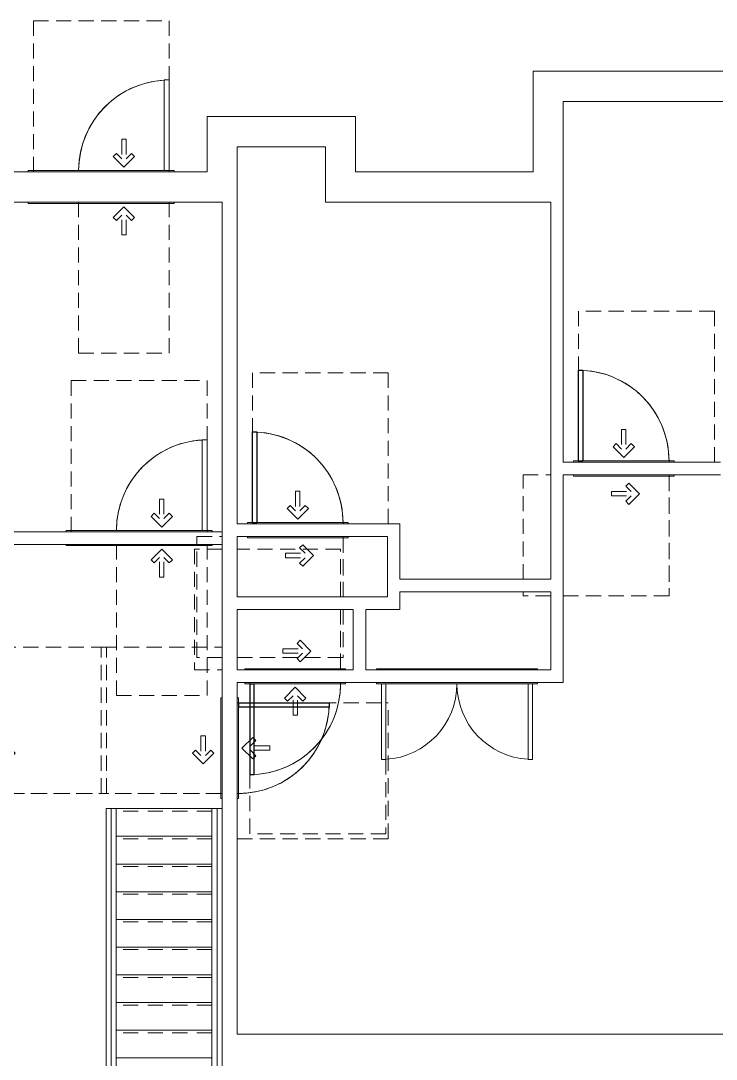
# Model space of a CAD drawing. Header units: inches. Extents: x -121 to 1419, y -1352 to 84.
# Drawn here: x 438.2 to 714.4, y -702.6 to -290.4 of the extents above; entities that cross this region are included whole.
import ezdxf

# ---------------------------------------------------------------- set-up
doc = ezdxf.new("R2010")
doc.units = ezdxf.units.IN
doc.header["$MEASUREMENT"] = 0
doc.linetypes.add('ADA Clearance', pattern=[9, 6, -3])
doc.linetypes.add('Overhead', pattern=[9.75, 6, -3.75])
for name, color, linetype, lineweight in [('A-DOOR', 31, 'Continuous', 15), ('A-DOOR-FRAM', 31, 'Continuous', 9), ('A-FLOR-HRAL', 11, 'Continuous', 9), ('A-WALL', 113, 'Continuous', 15), ('I-WALL', 2, 'Continuous', 15), ('S-STRS', 31, 'Continuous', 9)]:
    doc.layers.add(name, color=color, linetype=linetype, lineweight=lineweight)

# ---------------------------------------------------------------- blocks, each defined once
blk = doc.blocks.new('Door-Single_CE_ - HM Door-2_ HM Frame-V5-ROOF')
at = {"layer": 'A-DOOR', "linetype": 'ADA Clearance', "lineweight": 9}
for p, q in [((-18, 50.5), (24, 50.5)), ((-18, 3), (-18, 50.5)), ((29, 50.5), (40, 50.5)), ((40, 50.5), (40, 49)), ((40, 44), (40, 2.5)), ((-2.02, 14.28), (-6.26, 10.04)), ((-0.78, 13.04), (-2.91, 10.91)), ((-0.78, 13.04), (-2.02, 14.28)), ((-2.02, 5.79), (-6.26, 10.04)), ((4.84, 10.91), (-2.91, 10.91)), ((4.84, 9.16), (-2.91, 9.16)), ((-0.78, 7.03), (-2.91, 9.16)), ((4.84, 10.91), (4.84, 9.16)), ((-0.78, 7.03), (-2.02, 5.79)), ((40, 2.5), (29, 2.5)), ((-36, -2.5), (-36, -62.5)), ((18, -62.5), (18, -3)), ((-4.26, -8.62), (-0.02, -4.37)), ((-3.02, -9.85), (-0.89, -7.72)), ((-0.89, -15.47), (-0.89, -7.72)), ((4.22, -8.62), (-0.02, -4.37)), ((0.86, -15.47), (0.86, -7.72)), ((2.99, -9.85), (0.86, -7.72)), ((-3.02, -9.85), (-4.26, -8.62)), ((2.99, -9.85), (4.22, -8.62)), ((0.86, -15.47), (-0.89, -15.47)), ((-36, -62.5), (18, -62.5))]:
    blk.add_line(p, q, dxfattribs=at)
at = {"layer": 'A-DOOR'}
for p, q in [((16.25, -39), (16.25, -3)), ((18, -3), (18, -39)), ((18, -39), (16.25, -39))]:
    blk.add_line(p, q, dxfattribs=at)
at = {"layer": 'A-DOOR', "lineweight": 25}
for p, q in [((16.25, -39), (16.25, -3)), ((18, -3), (18, -39)), ((18, -39), (16.25, -39))]:
    blk.add_line(p, q, dxfattribs=at)
at = {"layer": 'A-DOOR', "lineweight": 9}
blk.add_arc((18, -3), 36, 180.0012, 270, dxfattribs=at)
blk.add_arc((18, -3), 36, 180.0012, 270, dxfattribs=at)
blk.add_arc((18, -3), 36, 180.0012, 270, dxfattribs=at)
blk.add_arc((18, -3), 36, 180.0012, 270, dxfattribs=at)
blk = doc.blocks.new('Door-Single_CE_ - HM Door-2_ HM Frame-V6-ROOF')
at = {"layer": 'A-DOOR', "linetype": 'ADA Clearance', "lineweight": 9}
for p, q in [((-18, 50.5), (24, 50.5)), ((-18, 31.5), (-18, 50.5)), ((30, 50.5), (40, 50.5)), ((40, 50.5), (40, 6.15)), ((-18, 3), (-18, 26.5)), ((-2.02, 14.28), (-6.26, 10.04)), ((-0.78, 13.04), (-2.91, 10.91)), ((-0.78, 13.04), (-2.02, 14.28)), ((-2.02, 5.79), (-6.26, 10.04)), ((4.84, 10.91), (-2.91, 10.91)), ((4.84, 9.16), (-2.91, 9.16)), ((-0.78, 7.03), (-2.91, 9.16)), ((4.84, 10.91), (4.84, 9.16)), ((-0.78, 7.03), (-2.02, 5.79)), ((-36, -2.5), (-36, -62.5)), ((18, -62.5), (18, -3)), ((-4.26, -8.62), (-0.02, -4.37)), ((-3.02, -9.85), (-0.89, -7.72)), ((-0.89, -15.47), (-0.89, -7.72)), ((4.22, -8.62), (-0.02, -4.37)), ((0.86, -15.47), (0.86, -7.72)), ((2.99, -9.85), (0.86, -7.72)), ((-3.02, -9.85), (-4.26, -8.62)), ((2.99, -9.85), (4.22, -8.62)), ((0.86, -15.47), (-0.89, -15.47)), ((-36, -62.5), (18, -62.5))]:
    blk.add_line(p, q, dxfattribs=at)
at = {"layer": 'A-DOOR'}
for p, q in [((16.25, -39), (16.25, -3)), ((18, -3), (18, -39)), ((18, -39), (16.25, -39))]:
    blk.add_line(p, q, dxfattribs=at)
at = {"layer": 'A-DOOR', "lineweight": 25}
for p, q in [((16.25, -39), (16.25, -3)), ((18, -3), (18, -39)), ((18, -39), (16.25, -39))]:
    blk.add_line(p, q, dxfattribs=at)
at = {"layer": 'A-DOOR', "lineweight": 9}
blk.add_arc((18, -3), 36, 180.0012, 270, dxfattribs=at)
blk.add_arc((18, -3), 36, 180.0012, 270, dxfattribs=at)
blk.add_arc((18, -3), 36, 180.0012, 270, dxfattribs=at)
blk.add_arc((18, -3), 36, 180.0012, 270, dxfattribs=at)
blk = doc.blocks.new('Door-Single_CE_ - HM Door-2_ HM Frame-V7-ROOF')
at = {"layer": 'A-DOOR', "linetype": 'ADA Clearance', "lineweight": 9}
for p, q in [((-36, 62.5), (18, 62.5)), ((-36, 33), (-36, 62.5)), ((18, 62.5), (18, 3)), ((-0.89, 15.47), (-0.89, 7.72)), ((0.86, 15.47), (-0.89, 15.47)), ((0.86, 15.47), (0.86, 7.72)), ((-3.02, 9.85), (-4.26, 8.62)), ((-4.26, 8.62), (-0.02, 4.37)), ((-3.02, 9.85), (-0.89, 7.72)), ((4.22, 8.62), (-0.02, 4.37)), ((2.99, 9.85), (0.86, 7.72)), ((2.99, 9.85), (4.22, 8.62)), ((-18, -3), (-18, -26.5)), ((40, -2.5), (29, -2.5)), ((40, -50.5), (40, -2.5)), ((-2.02, -5.79), (-6.26, -10.04)), ((-0.78, -7.03), (-2.91, -9.16)), ((-0.78, -7.03), (-2.02, -5.79)), ((-2.02, -14.28), (-6.26, -10.04)), ((4.84, -9.16), (-2.91, -9.16)), ((4.84, -10.91), (-2.91, -10.91)), ((-0.78, -13.04), (-2.91, -10.91)), ((4.84, -10.91), (4.84, -9.16)), ((-0.78, -13.04), (-2.02, -14.28)), ((-18, -31.5), (-18, -50.5)), ((-18, -50.5), (23, -50.5)), ((29, -50.5), (40, -50.5))]:
    blk.add_line(p, q, dxfattribs=at)
at = {"layer": 'A-DOOR'}
for p, q in [((18, 39), (16.25, 39)), ((16.25, 39), (16.25, 3)), ((18, 3), (18, 39))]:
    blk.add_line(p, q, dxfattribs=at)
at = {"layer": 'A-DOOR', "lineweight": 25}
for p, q in [((18, 39), (16.25, 39)), ((16.25, 39), (16.25, 3)), ((18, 3), (18, 39))]:
    blk.add_line(p, q, dxfattribs=at)
at = {"layer": 'A-DOOR', "lineweight": 9}
blk.add_arc((18, 3), 36, 90, 179.9988, dxfattribs=at)
blk.add_arc((18, 3), 36, 90, 179.9988, dxfattribs=at)
blk.add_arc((18, 3), 36, 90, 179.9988, dxfattribs=at)
blk.add_arc((18, 3), 36, 90, 179.9988, dxfattribs=at)
blk = doc.blocks.new('Door-Double_CE_ - WD Door-2_ HM Frame-5140198-ROOF')
at = {"layer": 'A-DOOR', "lineweight": 9}
for centre, start, end in [((-30, 3), 0.0014, 86.6602), ((30, 3), 93.3538, 179.9986)]:
    blk.add_arc(centre, 30, start, end, dxfattribs=at)
blk = doc.blocks.new('Door-Single_CE_ - HM Door-2_ HM Frame-V8-ROOF')
at = {"layer": 'A-DOOR', "linetype": 'ADA Clearance', "lineweight": 9}
for p, q in [((-18, 51), (40, 51)), ((-18, 3.5), (-18, 51)), ((40, 51), (40, 3)), ((-2.02, 14.78), (-6.26, 10.54)), ((-0.78, 13.54), (-2.91, 11.41)), ((-0.78, 13.54), (-2.02, 14.78)), ((-2.02, 6.29), (-6.26, 10.54)), ((4.84, 11.41), (-2.91, 11.41)), ((4.84, 9.66), (-2.91, 9.66)), ((-0.78, 7.53), (-2.91, 9.66)), ((4.84, 11.41), (4.84, 9.66)), ((-0.78, 7.53), (-2.02, 6.29)), ((-36, -3), (-36, -63)), ((18, -60.25), (18, -3.5)), ((-4.26, -9.12), (-0.02, -4.87)), ((-3.02, -10.35), (-0.89, -8.22)), ((-0.89, -15.97), (-0.89, -8.22)), ((4.22, -9.12), (-0.02, -4.87)), ((0.86, -15.97), (0.86, -8.22)), ((2.99, -10.35), (0.86, -8.22)), ((-3.02, -10.35), (-4.26, -9.12)), ((2.99, -10.35), (4.22, -9.12)), ((0.86, -15.97), (-0.89, -15.97)), ((-36, -63), (18, -63)), ((18, -63), (18, -62))]:
    blk.add_line(p, q, dxfattribs=at)
at = {"layer": 'A-DOOR'}
for p, q in [((16.25, -39.5), (16.25, -3.5)), ((18, -3.5), (18, -39.5)), ((18, -39.5), (16.25, -39.5))]:
    blk.add_line(p, q, dxfattribs=at)
at = {"layer": 'A-DOOR', "lineweight": 25}
for p, q in [((16.25, -39.5), (16.25, -3.5)), ((18, -3.5), (18, -39.5)), ((18, -39.5), (16.25, -39.5))]:
    blk.add_line(p, q, dxfattribs=at)
at = {"layer": 'A-DOOR', "lineweight": 9}
blk.add_arc((18, -3.5), 36, 180.0012, 270, dxfattribs=at)
blk.add_arc((18, -3.5), 36, 180.0012, 270, dxfattribs=at)
blk.add_arc((18, -3.5), 36, 180.0012, 270, dxfattribs=at)
blk.add_arc((18, -3.5), 36, 180.0012, 270, dxfattribs=at)
blk = doc.blocks.new('Door-Single_CE_ - HM Door-2_ HM Frame-V22-ROOF')
at = {"layer": 'A-DOOR', "linetype": 'ADA Clearance', "lineweight": 9}
for p, q in [((-36, 63), (18, 63)), ((-36, 3), (-36, 63)), ((18, 63), (18, 62)), ((18, 60.25), (18, 3.5)), ((-0.89, 15.97), (-0.89, 8.22)), ((0.86, 15.97), (-0.89, 15.97)), ((0.86, 15.97), (0.86, 8.22)), ((-3.02, 10.35), (-4.26, 9.12)), ((-4.26, 9.12), (-0.02, 4.87)), ((-3.02, 10.35), (-0.89, 8.22)), ((4.22, 9.12), (-0.02, 4.87)), ((2.99, 10.35), (0.86, 8.22)), ((2.99, 10.35), (4.22, 9.12)), ((-18, -3.5), (-18, -51)), ((40, -51), (40, -3)), ((-2.02, -6.29), (-6.26, -10.54)), ((-0.78, -7.53), (-2.91, -9.66)), ((-0.78, -7.53), (-2.02, -6.29)), ((-2.02, -14.78), (-6.26, -10.54)), ((4.84, -9.66), (-2.91, -9.66)), ((4.84, -11.41), (-2.91, -11.41)), ((-0.78, -13.54), (-2.91, -11.41)), ((4.84, -11.41), (4.84, -9.66)), ((-0.78, -13.54), (-2.02, -14.78)), ((-18, -51), (40, -51))]:
    blk.add_line(p, q, dxfattribs=at)
at = {"layer": 'A-DOOR'}
for p, q in [((18, 39.5), (16.25, 39.5)), ((16.25, 39.5), (16.25, 3.5)), ((18, 3.5), (18, 39.5))]:
    blk.add_line(p, q, dxfattribs=at)
at = {"layer": 'A-DOOR', "lineweight": 25}
for p, q in [((18, 39.5), (16.25, 39.5)), ((16.25, 39.5), (16.25, 3.5)), ((18, 3.5), (18, 39.5))]:
    blk.add_line(p, q, dxfattribs=at)
at = {"layer": 'A-DOOR', "lineweight": 9}
blk.add_arc((18, 3.5), 36, 90, 179.9988, dxfattribs=at)
blk.add_arc((18, 3.5), 36, 90, 179.9988, dxfattribs=at)
blk.add_arc((18, 3.5), 36, 90, 179.9988, dxfattribs=at)
blk.add_arc((18, 3.5), 36, 90, 179.9988, dxfattribs=at)
blk = doc.blocks.new('Door-Single-Sidelite_CE_ - WD Door-2_ HM Frame-Sidelite-V28-ROOF')
at = {"layer": 'A-DOOR', "linetype": 'ADA Clearance', "lineweight": 9}
for p, q in [((-36, 62.5), (18, 62.5)), ((-36, 2.5), (-36, 62.5)), ((18, 62.5), (18, 39)), ((-0.89, 15.47), (-0.89, 7.72)), ((0.86, 15.47), (-0.89, 15.47)), ((0.86, 15.47), (0.86, 7.72)), ((-3.02, 9.85), (-4.26, 8.62)), ((-4.26, 8.62), (-0.02, 4.37)), ((-3.02, 9.85), (-0.89, 7.72)), ((4.22, 8.62), (-0.02, 4.37)), ((2.99, 9.85), (0.86, 7.72)), ((2.99, 9.85), (4.22, 8.62)), ((18, 3), (18, 2.5)), ((-18, -2.5), (-18, -62.5)), ((18, -62.5), (18, -2.5)), ((-4.24, -8.62), (0, -4.37)), ((-3.01, -9.85), (-0.88, -7.72)), ((-0.88, -15.47), (-0.88, -7.72)), ((4.24, -8.62), (0, -4.37)), ((0.87, -15.47), (0.87, -7.72)), ((3.01, -9.85), (0.87, -7.72)), ((-3.01, -9.85), (-4.24, -8.62)), ((3.01, -9.85), (4.24, -8.62)), ((0.87, -15.47), (-0.88, -15.47)), ((-18, -62.5), (18, -62.5))]:
    blk.add_line(p, q, dxfattribs=at)
at = {"layer": 'A-DOOR'}
for p, q in [((18, 39), (16, 39)), ((16, 39), (16, 3)), ((18, 3), (18, 39)), ((16, 3), (18, 3))]:
    blk.add_line(p, q, dxfattribs=at)
at = {"layer": 'A-DOOR', "lineweight": 9}
for start, end in [(90, 179.5), (93.1923, 179.9988)]:
    blk.add_arc((18, 3), 36, start, end, dxfattribs=at)
at = {"layer": 'A-DOOR-FRAM'}
for p, q in [((-38, 3), (16, 3)), ((-38, 2.5), (-38, 3)), ((18, 3), (20, 3)), ((20, 3), (20, 2.5)), ((-38, -3), (-38, -2.5)), ((20, -3), (-38, -3)), ((20, -2.5), (20, -3))]:
    blk.add_line(p, q, dxfattribs=at)
blk = doc.blocks.new('Door-Single-Sidelite_CE_ - WD Door-2_ HM Frame-Sidelite-5141976-ROOF')
at = {"layer": 'A-DOOR', "linetype": 'ADA Clearance', "lineweight": 9}
for p, q in [((-36, 66), (18, 66)), ((-36, 6), (-36, 66)), ((18, 66), (18, 42.5)), ((-0.89, 18.97), (-0.89, 11.22)), ((0.86, 18.97), (-0.89, 18.97)), ((0.86, 18.97), (0.86, 11.22)), ((-3.02, 13.35), (-4.26, 12.12)), ((-3.02, 13.35), (-0.89, 11.22)), ((2.99, 13.35), (0.86, 11.22)), ((2.99, 13.35), (4.22, 12.12)), ((-4.26, 12.12), (-0.02, 7.87)), ((4.22, 12.12), (-0.02, 7.87)), ((18, 6.5), (18, 6)), ((-18, -6), (-18, -66)), ((-4.24, -12.12), (0, -7.87)), ((4.24, -12.12), (0, -7.87)), ((18, -66), (18, -6)), ((-3.01, -13.35), (-4.24, -12.12)), ((-3.01, -13.35), (-0.88, -11.22)), ((-0.88, -18.97), (-0.88, -11.22)), ((0.87, -18.97), (0.87, -11.22)), ((3.01, -13.35), (0.87, -11.22)), ((3.01, -13.35), (4.24, -12.12)), ((0.87, -18.97), (-0.88, -18.97)), ((-18, -66), (18, -66))]:
    blk.add_line(p, q, dxfattribs=at)
at = {"layer": 'A-DOOR'}
for p, q in [((18, 42.5), (16, 42.5)), ((16, 42.5), (16, 6.5)), ((18, 6.5), (18, 42.5)), ((16, 6.5), (18, 6.5))]:
    blk.add_line(p, q, dxfattribs=at)
at = {"layer": 'A-DOOR', "lineweight": 9}
for start, end in [(90, 179.5), (93.1923, 179.9988)]:
    blk.add_arc((18, 6.5), 36, start, end, dxfattribs=at)
at = {"layer": 'A-DOOR-FRAM'}
for p, q in [((-38, 6.5), (16, 6.5)), ((-38, 6), (-38, 6.5)), ((18, 6.5), (20, 6.5)), ((20, 6.5), (20, 6)), ((-38, -6.5), (-38, -6)), ((20, -6.5), (-38, -6.5)), ((20, -6), (20, -6.5))]:
    blk.add_line(p, q, dxfattribs=at)
blk = doc.blocks.new('Door-Single_CE_ - HM Door-2_ HM Frame-V29-ROOF')
at = {"layer": 'A-DOOR', "linetype": 'ADA Clearance', "lineweight": 9}
for p, q in [((-18, 50.5), (24, 50.5)), ((-18, 31.5), (-18, 50.5)), ((30, 50.5), (40, 50.5)), ((40, 50.5), (40, 2.5)), ((-18, 3), (-18, 26.5)), ((-2.02, 14.28), (-6.26, 10.04)), ((-0.78, 13.04), (-2.91, 10.91)), ((-0.78, 13.04), (-2.02, 14.28)), ((-2.02, 5.79), (-6.26, 10.04)), ((4.84, 10.91), (-2.91, 10.91)), ((4.84, 9.16), (-2.91, 9.16)), ((-0.78, 7.03), (-2.91, 9.16)), ((4.84, 10.91), (4.84, 9.16)), ((-0.78, 7.03), (-2.02, 5.79)), ((40, 2.5), (30, 2.5)), ((-36, -2.5), (-36, -62.5)), ((18, -62.5), (18, -3)), ((-4.26, -8.62), (-0.02, -4.37)), ((-3.02, -9.85), (-0.89, -7.72)), ((-0.89, -15.47), (-0.89, -7.72)), ((4.22, -8.62), (-0.02, -4.37)), ((0.86, -15.47), (0.86, -7.72)), ((2.99, -9.85), (0.86, -7.72)), ((-3.02, -9.85), (-4.26, -8.62)), ((2.99, -9.85), (4.22, -8.62)), ((0.86, -15.47), (-0.89, -15.47)), ((-36, -62.5), (18, -62.5))]:
    blk.add_line(p, q, dxfattribs=at)
at = {"layer": 'A-DOOR'}
for p, q in [((16.25, -39), (16.25, -3)), ((18, -3), (18, -39)), ((18, -39), (16.25, -39))]:
    blk.add_line(p, q, dxfattribs=at)
at = {"layer": 'A-DOOR', "lineweight": 25}
for p, q in [((16.25, -39), (16.25, -3)), ((18, -3), (18, -39)), ((18, -39), (16.25, -39))]:
    blk.add_line(p, q, dxfattribs=at)
at = {"layer": 'A-DOOR', "lineweight": 9}
blk.add_arc((18, -3), 36, 180.0012, 270, dxfattribs=at)
blk.add_arc((18, -3), 36, 180.0012, 270, dxfattribs=at)
blk.add_arc((18, -3), 36, 180.0012, 270, dxfattribs=at)
blk.add_arc((18, -3), 36, 180.0012, 270, dxfattribs=at)
blk = doc.blocks.new('Door-Single_CE_ - HM Door-2_ HM Frame-V44-ROOF')
at = {"layer": 'A-DOOR', "linetype": 'ADA Clearance', "lineweight": 9}
for p, q in [((-18, 50.5), (24, 50.5)), ((-18, 2.5), (-18, 50.5)), ((29, 50.5), (40, 50.5)), ((40, 50.5), (40, 49)), ((40, 44), (40, 2.5)), ((-2.02, 14.28), (-6.26, 10.04)), ((-0.78, 13.04), (-2.91, 10.91)), ((-0.78, 13.04), (-2.02, 14.28)), ((-2.02, 5.79), (-6.26, 10.04)), ((4.84, 10.91), (-2.91, 10.91)), ((4.84, 9.16), (-2.91, 9.16)), ((-0.78, 7.03), (-2.91, 9.16)), ((4.84, 10.91), (4.84, 9.16)), ((-0.78, 7.03), (-2.02, 5.79)), ((40, 2.5), (29, 2.5)), ((-36, -2.5), (-36, -62.5)), ((18, -62.5), (18, -2.5)), ((-4.26, -8.62), (-0.02, -4.37)), ((-3.02, -9.85), (-0.89, -7.72)), ((-0.89, -15.47), (-0.89, -7.72)), ((4.22, -8.62), (-0.02, -4.37)), ((0.86, -15.47), (0.86, -7.72)), ((2.99, -9.85), (0.86, -7.72)), ((-3.02, -9.85), (-4.26, -8.62)), ((2.99, -9.85), (4.22, -8.62)), ((0.86, -15.47), (-0.89, -15.47)), ((-36, -62.5), (18, -62.5))]:
    blk.add_line(p, q, dxfattribs=at)
at = {"layer": 'A-DOOR'}
for p, q in [((16.25, -39), (16.25, -3)), ((16.25, -3), (18, -3)), ((18, -3), (18, -39)), ((18, -39), (16.25, -39))]:
    blk.add_line(p, q, dxfattribs=at)
at = {"layer": 'A-DOOR', "lineweight": 25}
for p, q in [((16.25, -39), (16.25, -3)), ((18, -3), (16.25, -3)), ((18, -3), (18, -39)), ((18, -39), (16.25, -39))]:
    blk.add_line(p, q, dxfattribs=at)
at = {"layer": 'A-DOOR', "lineweight": 9}
for start in [179.5, 179.5, 179.5, 180.0012]:
    blk.add_arc((18, -3), 36, start, 270, dxfattribs=at)
at = {"layer": 'A-DOOR-FRAM'}
for p, q in [((-20, 3), (20, 3)), ((-20, 2.5), (-20, 3)), ((20, 3), (20, 2.5)), ((-20, -3), (-20, -2.5)), ((20, -3), (-20, -3)), ((20, -2.5), (20, -3))]:
    blk.add_line(p, q, dxfattribs=at)
blk = doc.blocks.new('Door-Single_CE_ - HM Door-2_ HM Frame-V45-ROOF')
at = {"layer": 'A-DOOR', "linetype": 'ADA Clearance', "lineweight": 9}
for p, q in [((-18, 50.5), (24, 50.5)), ((-18, 31.5), (-18, 50.5)), ((30, 50.5), (40, 50.5)), ((40, 50.5), (40, 2.5)), ((-18, 2.5), (-18, 26.5)), ((-2.02, 14.28), (-6.26, 10.04)), ((-0.78, 13.04), (-2.91, 10.91)), ((-0.78, 13.04), (-2.02, 14.28)), ((-2.02, 5.79), (-6.26, 10.04)), ((4.84, 10.91), (-2.91, 10.91)), ((4.84, 9.16), (-2.91, 9.16)), ((-0.78, 7.03), (-2.91, 9.16)), ((4.84, 10.91), (4.84, 9.16)), ((-0.78, 7.03), (-2.02, 5.79)), ((40, 2.5), (30, 2.5)), ((-36, -2.5), (-36, -62.5)), ((18, -62.5), (18, -2.5)), ((-4.26, -8.62), (-0.02, -4.37)), ((-3.02, -9.85), (-0.89, -7.72)), ((-0.89, -15.47), (-0.89, -7.72)), ((4.22, -8.62), (-0.02, -4.37)), ((0.86, -15.47), (0.86, -7.72)), ((2.99, -9.85), (0.86, -7.72)), ((-3.02, -9.85), (-4.26, -8.62)), ((2.99, -9.85), (4.22, -8.62)), ((0.86, -15.47), (-0.89, -15.47)), ((-36, -62.5), (18, -62.5))]:
    blk.add_line(p, q, dxfattribs=at)
at = {"layer": 'A-DOOR'}
for p, q in [((16.25, -39), (16.25, -3)), ((16.25, -3), (18, -3)), ((18, -3), (18, -39)), ((18, -39), (16.25, -39))]:
    blk.add_line(p, q, dxfattribs=at)
at = {"layer": 'A-DOOR', "lineweight": 25}
for p, q in [((16.25, -39), (16.25, -3)), ((18, -3), (16.25, -3)), ((18, -3), (18, -39)), ((18, -39), (16.25, -39))]:
    blk.add_line(p, q, dxfattribs=at)
at = {"layer": 'A-DOOR', "lineweight": 9}
for start in [179.5, 179.5, 179.5, 180.0012]:
    blk.add_arc((18, -3), 36, start, 270, dxfattribs=at)
at = {"layer": 'A-DOOR-FRAM'}
for p, q in [((-20, 3), (20, 3)), ((-20, 2.5), (-20, 3)), ((20, 3), (20, 2.5)), ((-20, -3), (-20, -2.5)), ((20, -3), (-20, -3)), ((20, -2.5), (20, -3))]:
    blk.add_line(p, q, dxfattribs=at)
blk = doc.blocks.new('Door-Single_CE_ - HM Door-2_ HM Frame-V46-ROOF')
at = {"layer": 'A-DOOR', "linetype": 'ADA Clearance', "lineweight": 9}
for p, q in [((-36, 62.5), (18, 62.5)), ((-36, 33), (-36, 62.5)), ((18, 62.5), (18, 2.5)), ((-0.89, 15.47), (-0.89, 7.72)), ((0.86, 15.47), (-0.89, 15.47)), ((0.86, 15.47), (0.86, 7.72)), ((-3.02, 9.85), (-4.26, 8.62)), ((-4.26, 8.62), (-0.02, 4.37)), ((-3.02, 9.85), (-0.89, 7.72)), ((4.22, 8.62), (-0.02, 4.37)), ((2.99, 9.85), (0.86, 7.72)), ((2.99, 9.85), (4.22, 8.62)), ((-18, -2.5), (-18, -26.5)), ((40, -2.5), (29, -2.5)), ((40, -50.5), (40, -2.5)), ((-2.02, -5.79), (-6.26, -10.04)), ((-0.78, -7.03), (-2.91, -9.16)), ((-0.78, -7.03), (-2.02, -5.79)), ((-2.02, -14.28), (-6.26, -10.04)), ((4.84, -9.16), (-2.91, -9.16)), ((4.84, -10.91), (-2.91, -10.91)), ((-0.78, -13.04), (-2.91, -10.91)), ((4.84, -10.91), (4.84, -9.16)), ((-0.78, -13.04), (-2.02, -14.28)), ((-18, -31.5), (-18, -50.5)), ((-18, -50.5), (23, -50.5)), ((29, -50.5), (40, -50.5))]:
    blk.add_line(p, q, dxfattribs=at)
at = {"layer": 'A-DOOR'}
for p, q in [((18, 39), (16.25, 39)), ((16.25, 39), (16.25, 3)), ((18, 3), (18, 39)), ((16.25, 3), (18, 3))]:
    blk.add_line(p, q, dxfattribs=at)
at = {"layer": 'A-DOOR', "lineweight": 25}
for p, q in [((18, 39), (16.25, 39)), ((16.25, 39), (16.25, 3)), ((18, 3), (18, 39)), ((18, 3), (16.25, 3))]:
    blk.add_line(p, q, dxfattribs=at)
at = {"layer": 'A-DOOR', "lineweight": 9}
for end in [179.9988, 180.5, 180.5, 180.5]:
    blk.add_arc((18, 3), 36, 90, end, dxfattribs=at)
at = {"layer": 'A-DOOR-FRAM'}
for p, q in [((-20, 3), (20, 3)), ((-20, 2.5), (-20, 3)), ((20, 3), (20, 2.5)), ((-20, -3), (-20, -2.5)), ((20, -3), (-20, -3)), ((20, -2.5), (20, -3))]:
    blk.add_line(p, q, dxfattribs=at)
blk = doc.blocks.new('Door-Double_CE_ - WD Door-2_ HM Frame-V47-ROOF')
at = {"layer": 'A-DOOR'}
for p, q in [((-28.25, 33), (-30, 33)), ((-30, 33), (-30, 3)), ((-28.25, 3), (-28.25, 33)), ((30, 33), (28.25, 33)), ((28.25, 33), (28.25, 3)), ((30, 3), (30, 33)), ((-30, 3), (-28.25, 3)), ((28.25, 3), (30, 3))]:
    blk.add_line(p, q, dxfattribs=at)
at = {"layer": 'A-DOOR', "lineweight": 9}
for centre, start, end in [((-30, 3), 0.0014, 86.6602), ((30, 3), 93.3538, 179.9986)]:
    blk.add_arc(centre, 30, start, end, dxfattribs=at)
at = {"layer": 'A-DOOR-FRAM'}
for p, q in [((-32, 3), (-30, 3)), ((-32, 2.5), (-32, 3)), ((-28.25, 3), (28.25, 3)), ((30, 3), (32, 3)), ((32, 3), (32, 2.5)), ((-32, -3), (-32, -2.5)), ((32, -3), (-32, -3)), ((32, -2.5), (32, -3))]:
    blk.add_line(p, q, dxfattribs=at)
blk = doc.blocks.new('Door-Single_CE_ - HM Door-2_ HM Frame-V48-ROOF')
at = {"layer": 'A-DOOR', "linetype": 'ADA Clearance', "lineweight": 9}
for p, q in [((-18, 51), (40, 51)), ((-18, 3), (-18, 51)), ((40, 51), (40, 3)), ((-2.02, 14.78), (-6.26, 10.54)), ((-0.78, 13.54), (-2.91, 11.41)), ((-0.78, 13.54), (-2.02, 14.78)), ((-2.02, 6.29), (-6.26, 10.54)), ((4.84, 11.41), (-2.91, 11.41)), ((4.84, 9.66), (-2.91, 9.66)), ((-0.78, 7.53), (-2.91, 9.66)), ((4.84, 11.41), (4.84, 9.66)), ((-0.78, 7.53), (-2.02, 6.29)), ((-36, -3), (-36, -63)), ((18, -60.25), (18, -3)), ((-4.26, -9.12), (-0.02, -4.87)), ((-3.02, -10.35), (-0.89, -8.22)), ((-0.89, -15.97), (-0.89, -8.22)), ((4.22, -9.12), (-0.02, -4.87)), ((0.86, -15.97), (0.86, -8.22)), ((2.99, -10.35), (0.86, -8.22)), ((-3.02, -10.35), (-4.26, -9.12)), ((2.99, -10.35), (4.22, -9.12)), ((0.86, -15.97), (-0.89, -15.97)), ((-36, -63), (18, -63)), ((18, -63), (18, -62))]:
    blk.add_line(p, q, dxfattribs=at)
at = {"layer": 'A-DOOR'}
for p, q in [((16.25, -39.5), (16.25, -3.5)), ((16.25, -3.5), (18, -3.5)), ((18, -3.5), (18, -39.5)), ((18, -39.5), (16.25, -39.5))]:
    blk.add_line(p, q, dxfattribs=at)
at = {"layer": 'A-DOOR', "lineweight": 25}
for p, q in [((16.25, -39.5), (16.25, -3.5)), ((18, -3.5), (16.25, -3.5)), ((18, -3.5), (18, -39.5)), ((18, -39.5), (16.25, -39.5))]:
    blk.add_line(p, q, dxfattribs=at)
at = {"layer": 'A-DOOR', "lineweight": 9}
for start in [179.5, 179.5, 179.5, 180.0012]:
    blk.add_arc((18, -3.5), 36, start, 270, dxfattribs=at)
at = {"layer": 'A-DOOR-FRAM'}
for p, q in [((-20, 3.5), (20, 3.5)), ((-20, 3), (-20, 3.5)), ((20, 3.5), (20, 3)), ((-20, -3.5), (-20, -3)), ((20, -3.5), (-20, -3.5)), ((20, -3), (20, -3.5))]:
    blk.add_line(p, q, dxfattribs=at)
blk = doc.blocks.new('Door-Single_CE_ - HM Door-2_ HM Frame-V63-ROOF')
at = {"layer": 'A-DOOR', "linetype": 'ADA Clearance', "lineweight": 9}
for p, q in [((-36, 63), (18, 63)), ((-36, 3), (-36, 63)), ((18, 63), (18, 62)), ((18, 60.25), (18, 3)), ((-0.89, 15.97), (-0.89, 8.22)), ((0.86, 15.97), (-0.89, 15.97)), ((0.86, 15.97), (0.86, 8.22)), ((-3.02, 10.35), (-4.26, 9.12)), ((-4.26, 9.12), (-0.02, 4.87)), ((-3.02, 10.35), (-0.89, 8.22)), ((4.22, 9.12), (-0.02, 4.87)), ((2.99, 10.35), (0.86, 8.22)), ((2.99, 10.35), (4.22, 9.12)), ((-18, -3), (-18, -51)), ((40, -51), (40, -3)), ((-2.02, -6.29), (-6.26, -10.54)), ((-0.78, -7.53), (-2.91, -9.66)), ((-0.78, -7.53), (-2.02, -6.29)), ((-2.02, -14.78), (-6.26, -10.54)), ((4.84, -9.66), (-2.91, -9.66)), ((4.84, -11.41), (-2.91, -11.41)), ((-0.78, -13.54), (-2.91, -11.41)), ((4.84, -11.41), (4.84, -9.66)), ((-0.78, -13.54), (-2.02, -14.78)), ((-18, -51), (40, -51))]:
    blk.add_line(p, q, dxfattribs=at)
at = {"layer": 'A-DOOR'}
for p, q in [((18, 39.5), (16.25, 39.5)), ((16.25, 39.5), (16.25, 3.5)), ((18, 3.5), (18, 39.5)), ((16.25, 3.5), (18, 3.5))]:
    blk.add_line(p, q, dxfattribs=at)
at = {"layer": 'A-DOOR', "lineweight": 25}
for p, q in [((18, 39.5), (16.25, 39.5)), ((16.25, 39.5), (16.25, 3.5)), ((18, 3.5), (18, 39.5)), ((18, 3.5), (16.25, 3.5))]:
    blk.add_line(p, q, dxfattribs=at)
at = {"layer": 'A-DOOR', "lineweight": 9}
for end in [179.9988, 180.5, 180.5, 180.5]:
    blk.add_arc((18, 3.5), 36, 90, end, dxfattribs=at)
at = {"layer": 'A-DOOR-FRAM'}
for p, q in [((-20, 3.5), (20, 3.5)), ((-20, 3), (-20, 3.5)), ((20, 3.5), (20, 3)), ((-20, -3.5), (-20, -3)), ((20, -3.5), (-20, -3.5)), ((20, -3), (20, -3.5))]:
    blk.add_line(p, q, dxfattribs=at)
blk = doc.blocks.new('Railing - Railing-5142967-ROOF')
at = {"layer": 'A-FLOR-HRAL'}
for p, q in [((474.15, -603.11), (476.15, -603.11)), ((474.15, -603.11), (474.15, -779.11)), ((476.15, -603.11), (476.15, -779.11)), ((476.15, -779.11), (474.15, -779.11))]:
    blk.add_line(p, q, dxfattribs=at)
blk = doc.blocks.new('Railing - Railing-5142971-ROOF')
at = {"layer": 'A-FLOR-HRAL'}
for p, q in [((514.15, -603.11), (516.15, -603.11)), ((514.15, -603.11), (514.15, -779.11)), ((516.15, -603.11), (516.15, -779.11)), ((516.15, -779.11), (514.15, -779.11))]:
    blk.add_line(p, q, dxfattribs=at)

msp = doc.modelspace()

# ---------------------------------------------------------------- linework, layer by layer
at = {"layer": 'A-WALL'}
for p, q in [((641.7, -350.36), (641.7, -310.36)), ((641.7, -310.36), (939.2, -310.36)), ((653.7, -322.36), (653.7, -362.36)), ((775.2, -322.36), (653.7, -322.36)), ((512.2, -350.36), (512.2, -328.36)), ((512.2, -328.36), (571.2, -328.36)), ((571.2, -328.36), (571.2, -350.36)), ((559.2, -340.36), (524.2, -340.36)), ((524.2, -340.36), (524.2, -490.09)), ((559.2, -362.36), (559.2, -340.36)), ((431.2, -350.36), (512.2, -350.36)), ((571.2, -350.36), (641.7, -350.36)), ((518.2, -362.36), (424.2, -362.36)), ((518.2, -866.86), (518.2, -362.36)), ((648.7, -362.36), (559.2, -362.36)), ((524.2, -495.09), (524.2, -519.09)), ((524.2, -524.09), (524.2, -548.09)), ((524.2, -553.09), (524.2, -692.61)), ((524.2, -692.61), (927.2, -692.61))]:
    msp.add_line(p, q, dxfattribs=at)
at = {"layer": 'I-WALL'}
for p, q in [((648.7, -512.09), (648.7, -362.36)), ((653.7, -362.36), (653.7, -465.59)), ((653.7, -465.59), (716.2, -465.59)), ((716.2, -470.59), (653.7, -470.59)), ((653.7, -470.59), (653.7, -553.09)), ((524.2, -490.09), (588.83, -490.09)), ((588.83, -490.09), (588.83, -512.09)), ((424.2, -493.23), (518.2, -493.23)), ((518.2, -498.23), (424.2, -498.23)), ((583.83, -495.09), (524.2, -495.09)), ((583.83, -519.09), (583.83, -495.09)), ((588.83, -512.09), (648.7, -512.09)), ((524.2, -519.09), (583.83, -519.09)), ((588.83, -517.09), (588.83, -524.09)), ((648.7, -517.09), (588.83, -517.09)), ((648.7, -548.09), (648.7, -517.09)), ((570.2, -524.09), (524.2, -524.09)), ((570.2, -548.09), (570.2, -524.09)), ((575.2, -524.09), (575.2, -548.09)), ((588.83, -524.09), (575.2, -524.09)), ((524.2, -548.09), (570.2, -548.09)), ((575.2, -548.09), (648.7, -548.09)), ((653.7, -553.09), (524.2, -553.09))]:
    msp.add_line(p, q, dxfattribs=at)
at = {"layer": 'S-STRS'}
for p, q in [((474.15, -603.11), (472.15, -603.11)), ((472.15, -603.11), (472.15, -779.11)), ((514.15, -603.11), (476.15, -603.11)), ((518.15, -603.11), (516.15, -603.11)), ((518.15, -603.11), (518.15, -779.11)), ((514.15, -614.11), (476.15, -614.11)), ((514.15, -625.11), (476.15, -625.11)), ((514.15, -636.11), (476.15, -636.11)), ((514.15, -647.11), (476.15, -647.11)), ((514.15, -658.11), (476.15, -658.11)), ((514.15, -669.11), (476.15, -669.11)), ((514.15, -680.11), (476.15, -680.11)), ((514.15, -691.11), (476.15, -691.11)), ((514.15, -702.11), (476.15, -702.11))]:
    msp.add_line(p, q, dxfattribs=at)
at = {"layer": 'S-STRS', "linetype": 'Overhead'}
for p, q in [((514.15, -604.11), (476.15, -604.11)), ((514.15, -615.11), (476.15, -615.11)), ((514.15, -626.11), (476.15, -626.11)), ((514.15, -637.11), (476.15, -637.11)), ((514.15, -648.11), (476.15, -648.11)), ((514.15, -659.11), (476.15, -659.11)), ((514.15, -670.11), (476.15, -670.11)), ((514.15, -681.11), (476.15, -681.11)), ((514.15, -692.11), (476.15, -692.11))]:
    msp.add_line(p, q, dxfattribs=at)

# ---------------------------------------------------------------- block references
at = {"layer": 'A-DOOR', "lineweight": 9}
for name, p in [('Door-Single-Sidelite_CE_ - WD Door-2_ HM Frame-Sidelite-5141976-ROOF', (479.2, -356.36)), ('Door-Single-Sidelite_CE_ - WD Door-2_ HM Frame-Sidelite-V28-ROOF', (494.2, -495.73))]:
    msp.add_blockref(name, p, dxfattribs=at)
for name, p, rotation in [('Door-Single_CE_ - HM Door-2_ HM Frame-V5-ROOF', (677.7, -468.09), 180), ('Door-Single_CE_ - HM Door-2_ HM Frame-V5-ROOF', (677.7, -468.09), 180), ('Door-Single_CE_ - HM Door-2_ HM Frame-V44-ROOF', (677.7, -468.09), 180), ('Door-Single_CE_ - HM Door-2_ HM Frame-V6-ROOF', (548.2, -492.59), 180), ('Door-Single_CE_ - HM Door-2_ HM Frame-V29-ROOF', (548.2, -492.59), 180), ('Door-Single_CE_ - HM Door-2_ HM Frame-V45-ROOF', (548.2, -492.59), 180), ('Door-Single_CE_ - HM Door-2_ HM Frame-V7-ROOF', (547.2, -550.59), 180), ('Door-Single_CE_ - HM Door-2_ HM Frame-V7-ROOF', (547.2, -550.59), 180), ('Door-Single_CE_ - HM Door-2_ HM Frame-V46-ROOF', (547.2, -550.59), 180), ('Door-Single_CE_ - HM Door-2_ HM Frame-V22-ROOF', (421.2, -579.09), 89.99999999999967), ('Door-Single_CE_ - HM Door-2_ HM Frame-V22-ROOF', (421.2, -579.09), 89.99999999999967), ('Door-Single_CE_ - HM Door-2_ HM Frame-V63-ROOF', (421.2, -579.09), 89.99999999999967), ('Door-Single_CE_ - HM Door-2_ HM Frame-V8-ROOF', (521.2, -579.09), 89.99999999999982), ('Door-Single_CE_ - HM Door-2_ HM Frame-V8-ROOF', (521.2, -579.09), 89.99999999999982), ('Door-Single_CE_ - HM Door-2_ HM Frame-V48-ROOF', (521.2, -579.09), 89.99999999999982)]:
    msp.add_blockref(name, p, dxfattribs=dict(at, rotation=rotation))
at = {"layer": 'A-DOOR', "rotation": 180}
for name in ['Door-Double_CE_ - WD Door-2_ HM Frame-V47-ROOF', 'Door-Double_CE_ - WD Door-2_ HM Frame-5140198-ROOF', 'Door-Double_CE_ - WD Door-2_ HM Frame-5140198-ROOF']:
    msp.add_blockref(name, (611.45, -550.59), dxfattribs=at)
at = {"layer": 'A-FLOR-HRAL'}
for name in ['Railing - Railing-5142967-ROOF', 'Railing - Railing-5142971-ROOF']:
    msp.add_blockref(name, (0, 0), dxfattribs=at)

doc.saveas('drawing.dxf')
